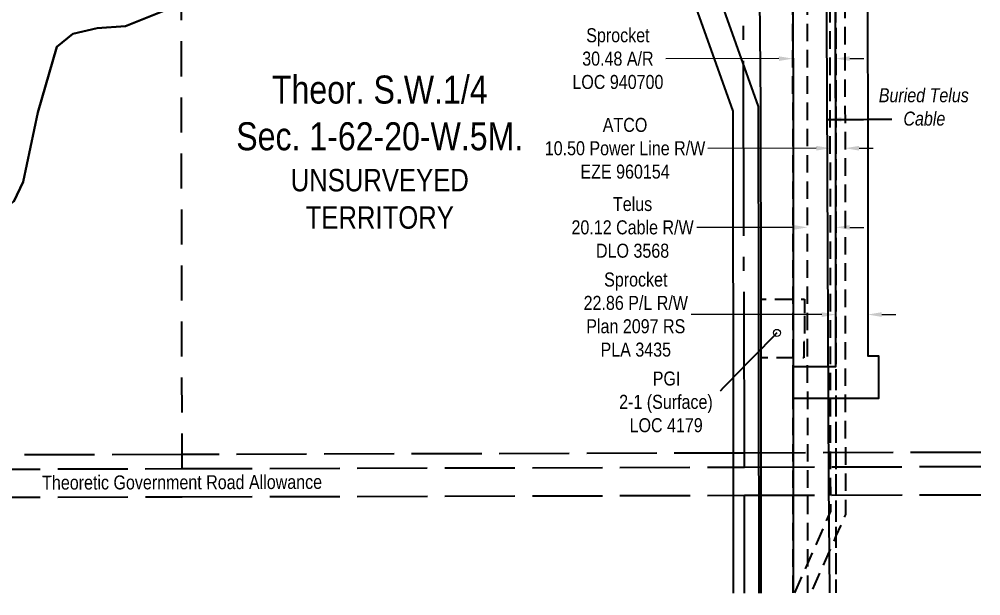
# Model space of a CAD drawing. Extents: x 507890 to 510259, y 6019787 to 6022068.
# Drawn here: x 508335 to 509021, y 6019809 to 6020221 of the extents above; entities that cross this region are included whole.
import ezdxf
from ezdxf.enums import TextEntityAlignment as Align

# ---------------------------------------------------------------- set-up
doc = ezdxf.new("R2010")
doc.units = 0
doc.header["$LTSCALE"] = 5
doc.header["$PDMODE"] = 34
doc.header["$PDSIZE"] = 0.03
for name, pattern in [('foc-ACCESSROAD', [3.75, 2.5, -1.25]), ('foc-FLOWLINE', [3.75, 2.5, -1.25]), ('foc-LSD', [8, 5, -3]), ('foc-QUARTERLINE', [33, 25, -3, 2, -3]), ('foc-UNSURVEYED', [12.5, 10, -2.5])]:
    doc.linetypes.add(name, pattern=pattern)
doc.layers.get('Defpoints').update_dxf_attribs({"color": 9})
for name, color, linetype in [('AS-TELEPHONE', 224, 'foc-TEL'), ('C-SYMBOL', 7, 'Continuous'), ('CG-NOTES', 7, 'Continuous'), ('F-AR', 190, 'foc-ACCESSROAD'), ('F-EZE', 190, 'foc-FLOWLINE'), ('F-RW', 190, 'Continuous'), ('L-QSEC', 8, 'foc-QUARTERLINE'), ('L-ROAD-T', 7, 'Continuous'), ('L-SECTION-LSD', 7, 'foc-LSD'), ('L-UNS-T', 3, 'Continuous'), ('L-USEC', 7, 'foc-UNSURVEYED'), ('T-CREEK', 160, 'Continuous')]:
    doc.layers.add(name, color=color, linetype=linetype)
for name, color, linetype, lineweight in [('F-AR-T', 190, 'Continuous', 9), ('F-EZE-T', 190, 'Continuous', 9), ('F-RW-T', 190, 'Continuous', 9)]:
    doc.layers.add(name, color=color, linetype=linetype, lineweight=lineweight)
doc.styles.add('175L', font='ARIALN.TTF', dxfattribs={"height": 20})
doc.styles.add('80CG', font='ARIALN.TTF', dxfattribs={"height": 10})
doc.styles.add('80L', font='ARIALN.TTF', dxfattribs={"height": 10})
doc.styles.add('foc-LtypeFont', font='ARIALN.TTF', dxfattribs={"height": 7.35})
doc.linetypes.add('foc-TEL', pattern='A,2,-1,["T",foc-LtypeFont,S=0.2,R=0,X=-0.425,Y=-0.75],-1.24,8', length=12.24)
doc.linetypes.add('foc-TOPO-flowdirection-NOLINE', pattern='A,0,[">",foc-LtypeFont,S=0.3,R=0,X=0,Y=-0.945],-20,[">",foc-LtypeFont,S=0.3,R=0,X=0,Y=-0.945],0', length=20)
doc.dimstyles.new('Compass 5 000', dxfattribs={"dimscale": 5, "dimtxt": 9, "dimasz": 2, "dimexe": 0.2, "dimexo": 0.0625, "dimgap": 0.5, "dimtad": 0, "dimtih": 1, "dimtoh": 1, "dimzin": 0, "dimdsep": 46, "dimtxsty": '80CG', "dimcen": 0.1, "dimse1": 1, "dimse2": 1, "dimclrd": 256, "dimclrt": 256, "dimaunit": 1, "dimadec": 4, "dimazin": 0, "dimtfac": 0.06, "dimtofl": 0, "dimtmove": 0, "dimatfit": 1, "dimfxl": 0.2, "dimtolj": 1, "dimtzin": 0, "dimlwd": -1, "dimarcsym": 0})

# ---------------------------------------------------------------- blocks, each defined once
blk = doc.blocks.new('label_road_theoretic')
at = {"layer": 'L-ROAD-T', "style": '80L'}
blk.add_text('Theoretic Government Road Allowance', height=10, dxfattribs=at).set_placement((0, 0), align=Align.MIDDLE_CENTER)
blk = doc.blocks.new('UT')
at = {"layer": 'L-UNS-T', "color": 3, "insert": (0, 0), "char_height": 16, "attachment_point": 5, "style": '80L'}
blk.add_mtext_dynamic_manual_height_columns('UNSURVEYED TERRITORY', width=126.4138, gutter_width=47.5, heights=[0], dxfattribs=at)
blk = doc.blocks.new('*D424')
at = {"layer": 'Defpoints', "color": 0, "transparency": 16777216}
for p in [(508897.52, 6020194.7), (508917.65, 6020194.71), (508917.71, 6020072.42)]:
    blk.add_point(p, dxfattribs=at)
at = {"layer": 'F-AR-T', "transparency": 16777216}
for p, q in [((508887.59, 6020072.41), (508818.56, 6020072.37)), ((508927.71, 6020072.43), (508937.71, 6020072.43))]:
    blk.add_line(p, q, dxfattribs=at)
for points in [[(508887.59, 6020074.07), (508887.59, 6020070.74), (508897.59, 6020072.41)], [(508927.71, 6020074.09), (508927.71, 6020070.76), (508917.71, 6020072.42)]]:
    blk.add_solid(points, dxfattribs=at)
at = {"layer": 'F-AR-T', "transparency": 16777216, "insert": (508772.66, 6020072.37), "char_height": 10, "attachment_point": 5, "style": '80CG'}
blk.add_mtext('\\A1;Telus\\P20.12 Cable R/W\\PDLO 3568', dxfattribs=at)
blk = doc.blocks.new('*D431')
at = {"layer": 'Defpoints', "color": 0, "transparency": 16777216}
for p in [(508924.32, 6020128.92), (508913.85, 6020103.53), (508924.35, 6020103.54)]:
    blk.add_point(p, dxfattribs=at)
at = {"layer": 'F-EZE-T', "transparency": 16777216}
for p, q in [((508903.82, 6020128.9), (508826.42, 6020128.82)), ((508934.32, 6020128.93), (508944.32, 6020128.94))]:
    blk.add_line(p, q, dxfattribs=at)
for points in [[(508903.82, 6020130.56), (508903.82, 6020127.23), (508913.82, 6020128.91)], [(508934.32, 6020130.59), (508934.32, 6020127.26), (508924.32, 6020128.92)]]:
    blk.add_solid(points, dxfattribs=at)
at = {"layer": 'F-EZE-T', "transparency": 16777216, "insert": (508767.28, 6020128.82), "char_height": 10, "attachment_point": 5, "style": '80CG'}
blk.add_mtext('\\A1;ATCO\\P10.50 Power Line R/W\\PEZE 960154', dxfattribs=at)
blk = doc.blocks.new('*D444')
at = {"layer": 'Defpoints', "color": 0, "transparency": 16777216}
for p in [(508864.27, 6020282.12), (508887.11, 6020282.13), (508887.13, 6020262.28)]:
    blk.add_point(p, dxfattribs=at)
at = {"layer": 'F-RW-T', "transparency": 16777216}
for p, q in [((508854.28, 6020262.26), (508798.82, 6020262.23)), ((508897.13, 6020262.28), (508907.13, 6020262.29))]:
    blk.add_line(p, q, dxfattribs=at)
for points in [[(508854.28, 6020263.93), (508854.28, 6020260.59), (508864.28, 6020262.26)], [(508897.12, 6020263.95), (508897.13, 6020260.62), (508887.13, 6020262.28)]]:
    blk.add_solid(points, dxfattribs=at)
at = {"layer": 'F-RW-T', "transparency": 16777216, "insert": (508759.29, 6020262.23), "char_height": 10, "attachment_point": 5, "style": '80CG', "bg_fill": 3, "box_fill_scale": 1.1, "bg_fill_color": 256, "bg_fill_true_color": 13158600, "bg_fill_transparency": 0}
blk.add_mtext('\\A1;Sprocket\\P22.86 P/L R/W\\PPlan 940 RS\\PPLA 3238', dxfattribs=at)
blk = doc.blocks.new('*D480')
at = {"layer": 'Defpoints', "color": 0, "transparency": 16777216}
for p in [(508887.12, 6020273.5), (508917.61, 6020273.52), (508887.16, 6020192.85)]:
    blk.add_point(p, dxfattribs=at)
at = {"layer": 'F-AR-T', "transparency": 16777216}
for p, q in [((508877.16, 6020192.85), (508796.47, 6020192.8)), ((508927.65, 6020192.87), (508937.65, 6020192.88))]:
    blk.add_line(p, q, dxfattribs=at)
for points in [[(508877.16, 6020194.51), (508877.16, 6020191.18), (508887.16, 6020192.85)], [(508927.65, 6020194.54), (508927.65, 6020191.21), (508917.65, 6020192.87)]]:
    blk.add_solid(points, dxfattribs=at)
at = {"layer": 'F-AR-T', "transparency": 16777216, "insert": (508762.18, 6020192.8), "char_height": 10, "attachment_point": 5, "style": '80CG'}
blk.add_mtext('\\A1;Sprocket\\P30.48 A/R\\PLOC 940700', dxfattribs=at)
blk = doc.blocks.new('*D481')
at = {"layer": 'Defpoints', "color": 0, "transparency": 16777216}
for p in [(508917.72, 6020064.95), (508940.54, 6020064.96), (508917.75, 6020010.18)]:
    blk.add_point(p, dxfattribs=at)
at = {"layer": 'F-RW-T', "transparency": 16777216}
for p, q in [((508907.75, 6020010.17), (508814.49, 6020010.12)), ((508950.57, 6020010.19), (508960.57, 6020010.2))]:
    blk.add_line(p, q, dxfattribs=at)
for points in [[(508907.75, 6020011.84), (508907.75, 6020008.5), (508917.75, 6020010.18)], [(508950.57, 6020011.86), (508950.57, 6020008.53), (508940.57, 6020010.19)]]:
    blk.add_solid(points, dxfattribs=at)
at = {"layer": 'F-RW-T', "transparency": 16777216, "insert": (508774.95, 6020010.12), "char_height": 10, "attachment_point": 5, "style": '80CG'}
blk.add_mtext('\\A1;Sprocket\\P22.86 P/L R/W\\PPlan 2097 RS\\PPLA 3435', dxfattribs=at)

msp = doc.modelspace()

# ---------------------------------------------------------------- linework, layer by layer
at = {"layer": 'AS-TELEPHONE', "flags": 128}
msp.add_lwpolyline([(508913.433, 6019811.565), (508912.794, 6019890.429), (508910.924, 6020331.48), (508906.611, 6020376.479)], dxfattribs=at)
at = {"layer": 'F-AR', "flags": 128}
for points in [[(508887.365, 6019811.495), (508887.328, 6019881.28), (508887.312, 6019911.439), (508887.291, 6019950.336), (508887.279, 6019973.182), (508887.275, 6019979.356), (508887.253, 6020021.143), (508887.071, 6020365.647), (508851.425, 6020432.21), (508822.146, 6020486.884), (508809.506, 6020510.488), (508794.722, 6020538.094), (508770.438, 6020583.442), (508748.956, 6020584.867), (508746.455, 6020584.944), (508743.885, 6020585.026), (508738.822, 6020585.366), (508733.775, 6020585.884), (508728.75, 6020586.583), (508723.753, 6020587.46), (508718.79, 6020588.513), (508713.867, 6020589.742), (508708.992, 6020591.146), (508704.169, 6020592.722), (508699.406, 6020594.468), (508694.707, 6020596.383), (508690.08, 6020598.463), (508685.529, 6020600.706), (508681.061, 6020603.11), (508676.681, 6020605.671), (508672.396, 6020608.387), (508668.209, 6020611.252), (508664.127, 6020614.265), (508656.297, 6020620.717), (508580.329, 6020704.749), (508504.78, 6020788.327)], [(508545.746, 6020788.438), (508621.294, 6020704.861), (508677.692, 6020642.477), (508680.716, 6020639.966), (508683.826, 6020637.562), (508687.019, 6020635.268), (508690.29, 6020633.089), (508693.635, 6020631.024), (508697.05, 6020629.078), (508700.532, 6020627.253), (508704.075, 6020625.55), (508707.676, 6020623.973), (508711.33, 6020622.523), (508715.032, 6020621.202), (508718.778, 6020620.011), (508722.564, 6020618.952), (508726.384, 6020618.027), (508729.05, 6020617.479), (508730.235, 6020617.236), (508734.111, 6020616.58), (508738.007, 6020616.06), (508741.919, 6020615.677), (508743.302, 6020615.613), (508749.772, 6020615.323), (508756.258, 6020615.053), (508779.603, 6020614.079), (508791.626, 6020613.534), (508819.203, 6020561.978), (508833.667, 6020534.932), (508833.925, 6020534.45), (508838.106, 6020526.68), (508851.289, 6020502.045), (508912.761, 6020387.128), (508917.548, 6020378.184), (508917.557, 6020363.536), (508917.563, 6020356.195), (508917.766, 6019973.199), (508917.778, 6019950.353), (508917.798, 6019911.519), (508917.815, 6019881.36), (508917.83, 6019852.163), (508917.852, 6019811.577)], [(508897.727, 6019811.523), (508897.716, 6019832.413), (508897.69, 6019881.308), (508897.674, 6019911.467), (508897.653, 6019950.342), (508897.641, 6019973.188), (508897.443, 6020347.555), (508887.071, 6020365.647), (508851.425, 6020432.21), (508822.146, 6020486.884), (508809.506, 6020510.488), (508794.722, 6020538.094), (508770.438, 6020583.442), (508745.274, 6020630.433), (508708.085, 6020705.099), (508680.51, 6020756.648), (508648.416, 6020788.716)], [(508676.812, 6020788.792), (508696.846, 6020768.774), (508730.874, 6020705.162), (508760.783, 6020649.259), (508761.983, 6020647.015), (508766.617, 6020638.353), (508771.646, 6020628.953), (508772.846, 6020626.71), (508779.603, 6020614.079), (508791.015, 6020592.747), (508811.498, 6020554.46), (508814.247, 6020549.321), (508828.971, 6020521.796), (508851.332, 6020479.997), (508903.436, 6020382.6), (508917.563, 6020356.195), (508917.766, 6019973.199), (508917.778, 6019950.353), (508917.798, 6019911.519), (508917.815, 6019881.36), (508917.83, 6019852.163), (508917.852, 6019811.577)]]:
    msp.add_lwpolyline(points, dxfattribs=at)
msp.add_lwpolyline([(508895.488, 6020009.227), (508895.499, 6019990.679), (508894.889, 6019990.679), (508894.894, 6019979.36), (508887.275, 6019979.356), (508864.427, 6019979.343), (508864.405, 6020021.129), (508887.253, 6020021.143), (508895.483, 6020021.146), (508895.488, 6020009.227)], close=True, dxfattribs=at)
at = {"layer": 'F-EZE', "flags": 128}
msp.add_lwpolyline([(508888.559, 6019811.498), (508897.716, 6019832.413), (508914.084, 6019869.793), (508914.072, 6019881.35), (508914.042, 6019911.509), (508914.003, 6019950.35), (508913.979, 6019973.196), (508913.613, 6020332.555), (508903.436, 6020382.6), (508897.706, 6020410.782), (508851.297, 6020498.179), (508818.029, 6020560.831), (508819.2, 6020561.974), (508825.549, 6020568.168), (508851.255, 6020519.756), (508905.899, 6020417.157), (508907.967, 6020411.524), (508912.756, 6020387.14), (508917.557, 6020363.525), (508922.776, 6020337.854), (508923.199, 6020337.975), (508924.845, 6020332.203), (508924.116, 6020331.995), (508924.505, 6019950.355), (508924.544, 6019911.537), (508924.575, 6019881.378), (508924.589, 6019867.599), (508917.83, 6019852.163), (508900.038, 6019811.529)], dxfattribs=at)
at = {"layer": 'F-RW'}
for points in [[(508844.77, 6019811.38), (508844.703, 6019880.019), (508844.674, 6019910.178), (508844.532, 6020155.312), (508812, 6020246.205), (508825.72, 6020361.409), (508773.988, 6020464.939), (508621.215, 6020536.2), (508623.281, 6020540.637), (508538.361, 6020580.184), (508454.673, 6020604.527), (508368.446, 6020685.098), (508360.169, 6020702.793), (508320.412, 6020787.829)], [(508340.245, 6020787.883), (508379.999, 6020702.855), (508383.27, 6020695.865), (508463.817, 6020620.602), (508544.705, 6020597.074), (508630.919, 6020557.039), (508633.039, 6020561.565), (508780.092, 6020492.972), (508844.221, 6020364.631), (508830.365, 6020248.281), (508862.422, 6020158.781), (508862.557, 6020019.983), (508862.598, 6019978.197), (508862.664, 6019910.234), (508862.693, 6019880.074), (508862.76, 6019811.428)], [(508864.517, 6019811.433), (508864.479, 6019881.22), (508864.463, 6019911.379), (508864.427, 6019979.343), (508864.405, 6020021.129), (508864.331, 6020159.927), (508862.323, 6020363.462), (508659.642, 6020742.088), (508614.606, 6020788.624)], [(508648.416, 6020788.716), (508680.51, 6020756.648), (508708.085, 6020705.099), (508745.274, 6020630.433), (508887.071, 6020365.647), (508887.253, 6020021.143), (508887.275, 6019979.356), (508887.279, 6019973.182), (508887.291, 6019950.336), (508887.312, 6019911.439), (508887.328, 6019881.28), (508887.365, 6019811.495)], [(508940.372, 6020383.909), (508940.586, 6019980.824), (508948.202, 6019980.828), (508948.218, 6019950.367), (508924.505, 6019950.355), (508917.778, 6019950.353), (508914.002, 6019950.35), (508897.653, 6019950.342), (508887.291, 6019950.336), (508887.279, 6019973.182), (508897.641, 6019973.188), (508913.979, 6019973.196), (508917.766, 6019973.199), (508917.563, 6020356.195)]]:
    msp.add_lwpolyline(points, dxfattribs=at)
at = {"layer": 'L-QSEC'}
for p, q in [((508852.455, 6019901.295), (508850.895, 6020705.495)), ((508852.63, 6019811.401), (508852.494, 6019881.189))]:
    msp.add_line(p, q, dxfattribs=at)
at = {"layer": 'L-SECTION-LSD'}
msp.add_line((508451.117, 6019900.214), (508449.627, 6020704.411), dxfattribs=at)
at = {"layer": 'L-USEC'}
for p, q in [((508451.099, 6019910.266), (508059.826, 6019909.21)), ((508852.436, 6019911.348), (508451.099, 6019910.266)), ((509021.164, 6019911.803), (508852.436, 6019911.348)), ((508049.79, 6019899.131), (508451.1, 6019900.214)), ((508451.101, 6019900.214), (508852.44, 6019901.295)), ((508852.44, 6019901.295), (509021.183, 6019901.751)), ((508049.826, 6019879.025), (508451.155, 6019880.108)), ((508451.155, 6019880.108), (508852.494, 6019881.189)), ((508852.494, 6019881.189), (509021.222, 6019881.645))]:
    msp.add_line(p, q, dxfattribs=at)
at = {"layer": 'T-CREEK', "linetype": 'foc-TOPO-flowdirection-NOLINE', "flags": 128}
msp.add_lwpolyline([(508143.894, 6019809.489), (508145.168, 6019811.261), (508156.265, 6019820.467), (508161.617, 6019834.525), (508153.68, 6019847.171), (508135.617, 6019869.687), (508129.805, 6019885.23), (508132.551, 6019901.721), (508166.167, 6019930.671), (508174.323, 6019943.506), (508178.796, 6019958.677), (508171.237, 6019972.414), (508161.487, 6019983.68), (508145.21, 6020008.358), (508142.136, 6020026.275), (508145.55, 6020042.669), (508155.71, 6020052.984), (508170.772, 6020058.839), (508188.932, 6020061.92), (508270.263, 6020065.757), (508288.291, 6020069.127), (508304.931, 6020074.377), (508318.92, 6020081.762), (508331.04, 6020091.004), (508337.598, 6020104.979), (508348.059, 6020154.292), (508361.548, 6020201.183), (508373.18, 6020210.592), (508390.411, 6020214.538), (508410.782, 6020216.068), (508441.488, 6020228.343), (508491.937, 6020241.165), (508505.488, 6020249.011), (508514.203, 6020261.26), (508513.137, 6020283.615)], dxfattribs=at)
at = {"layer": 'T-CREEK', "flags": 128}
msp.add_lwpolyline([(508441.488, 6020228.343), (508410.782, 6020216.068), (508390.411, 6020214.538), (508373.18, 6020210.592), (508361.548, 6020201.183), (508348.059, 6020154.292), (508337.598, 6020104.979), (508331.04, 6020091.004)], dxfattribs=at)

# ---------------------------------------------------------------- block references
at = {"layer": 'CG-NOTES', "xscale": 0.9994659999999987, "yscale": 0.9994659999999987, "zscale": 0.9994659999999987, "rotation": 0.1546769204753276}
msp.add_blockref('label_road_theoretic', (508451.072, 6019890.499), dxfattribs=at)
at = {"layer": 'L-UNS-T', "xscale": 0.9994659999999973, "yscale": 0.9994659999999973, "zscale": 0.9994659999999973}
msp.add_blockref('UT', (508592.171, 6020092.685), dxfattribs=at)

# ---------------------------------------------------------------- texts
at = {"layer": 'AS-TELEPHONE', "insert": (508948.094, 6020171.713), "char_height": 9.99466, "attachment_point": 1, "style": '80L'}
msp.add_mtext_dynamic_manual_height_columns('\\pi0.31942;{\\fArial Narrow|b0|i1|c0|p34;Buried Telus \\P\\pi17.902;Cable}', width=64.39059, gutter_width=50, heights=[0], dxfattribs=at)
at = {"layer": 'C-SYMBOL', "color": 3, "insert": (508592.171, 6020180.766), "char_height": 19.98932, "width": 203.13376, "attachment_point": 2, "style": '175L'}
msp.add_mtext('Theor. S.W.1/4\\PSec. 1-62-20-W.5M.', dxfattribs=at)
at = {"layer": 'F-AR-T', "insert": (508762.839, 6019969.544), "char_height": 9.99466, "attachment_point": 1, "style": '80L'}
msp.add_mtext_dynamic_manual_height_columns('\\pi24.209;PGI\\P\\pi0.23129;2-1 (Surface)\\P\\pi7.7;LOC 4179', width=66.25962, gutter_width=50, heights=[0], dxfattribs=at)

# ---------------------------------------------------------------- dimensions: what is measured, and where the dimension line sits
at = {"layer": 'F-AR-T'}
for base, p1, p2, angle, text, picture, middle in [((508887.162, 6020192.851), (508917.607, 6020273.518), (508887.119, 6020273.501), 180.030399, 'Sprocket\\X30.48 A/R\\PLOC 940700', '*D480', (508762.175, 6020192.803)), ((508917.713, 6020072.422), (508897.524, 6020194.695), (508917.648, 6020194.706), 0.030373, 'Telus\\X20.12 Cable R/W\\PDLO 3568', '*D424', (508772.657, 6020072.369))]:
    dim = msp.add_linear_dim(base=base, p1=p1, p2=p2, angle=angle, text=text, dimstyle='Compass 5 000', dxfattribs=at)
    dim.commit()
    dim.dimension.update_dxf_attribs({"geometry": picture, "text_midpoint": middle, "dimtype": 161})
at = {"layer": 'F-EZE-T'}
dim = msp.add_linear_dim(base=(508924.323, 6020128.917), p1=(508913.846, 6020103.527), p2=(508924.348, 6020103.537), angle=0.058386, text='ATCO\\X10.50 Power Line R/W\\PEZE 960154', dimstyle='Compass 5 000', dxfattribs=at)
dim.commit()
dim.dimension.update_dxf_attribs({"geometry": '*D431', "text_midpoint": (508767.283, 6020128.817), "dimtype": 161})
at = {"layer": 'F-RW-T'}
dim = msp.add_linear_dim(base=(508917.746, 6020010.177), p1=(508940.541, 6020064.964), p2=(508917.717, 6020064.952), angle=180.030373, text='Sprocket\\X22.86 P/L R/W\\PPlan 2097 RS\\PPLA 3435', dimstyle='Compass 5 000', dxfattribs=at)
dim.commit()
dim.dimension.update_dxf_attribs({"geometry": '*D481', "text_midpoint": (508774.955, 6020010.122), "dimtype": 161})

# ---------------------------------------------------------------- leaders
at = {"layer": 'AS-TELEPHONE', "path_type": 1}
msp.add_leader([(508911.696, 6020149.442), (508957.744, 6020149.597)], dimstyle='Compass 5 000', override={"dimgap": 0.5, "dimtad": 0}, dxfattribs=at)
at = {"layer": 'F-AR-T', "path_type": 1}
msp.add_leader([(508875.71, 6019997.113), (508835.122, 6019955.602)], dimstyle='Compass 5 000', override={"dimasz": 1, "dimgap": 0.5, "dimtad": 0, "dimldrblk": 'DotBlank'}, dxfattribs=at)

# ---------------------------------------------------------------- next in the draw order: dimensions: what is measured, and where the dimension line sits
at = {"layer": 'F-RW-T'}
dim = msp.add_linear_dim(base=(508887.125, 6020262.277), p1=(508864.266, 6020282.12), p2=(508887.115, 6020282.132), angle=0.030399, text='Sprocket\\X22.86 P/L R/W\\PPlan 940 RS\\PPLA 3238', dimstyle='Compass 5 000', override={"dimtfill": 1}, dxfattribs=at)
dim.commit()
dim.dimension.update_dxf_attribs({"geometry": '*D444', "text_midpoint": (508759.285, 6020262.23), "dimtype": 161})

doc.saveas('drawing.dxf')
